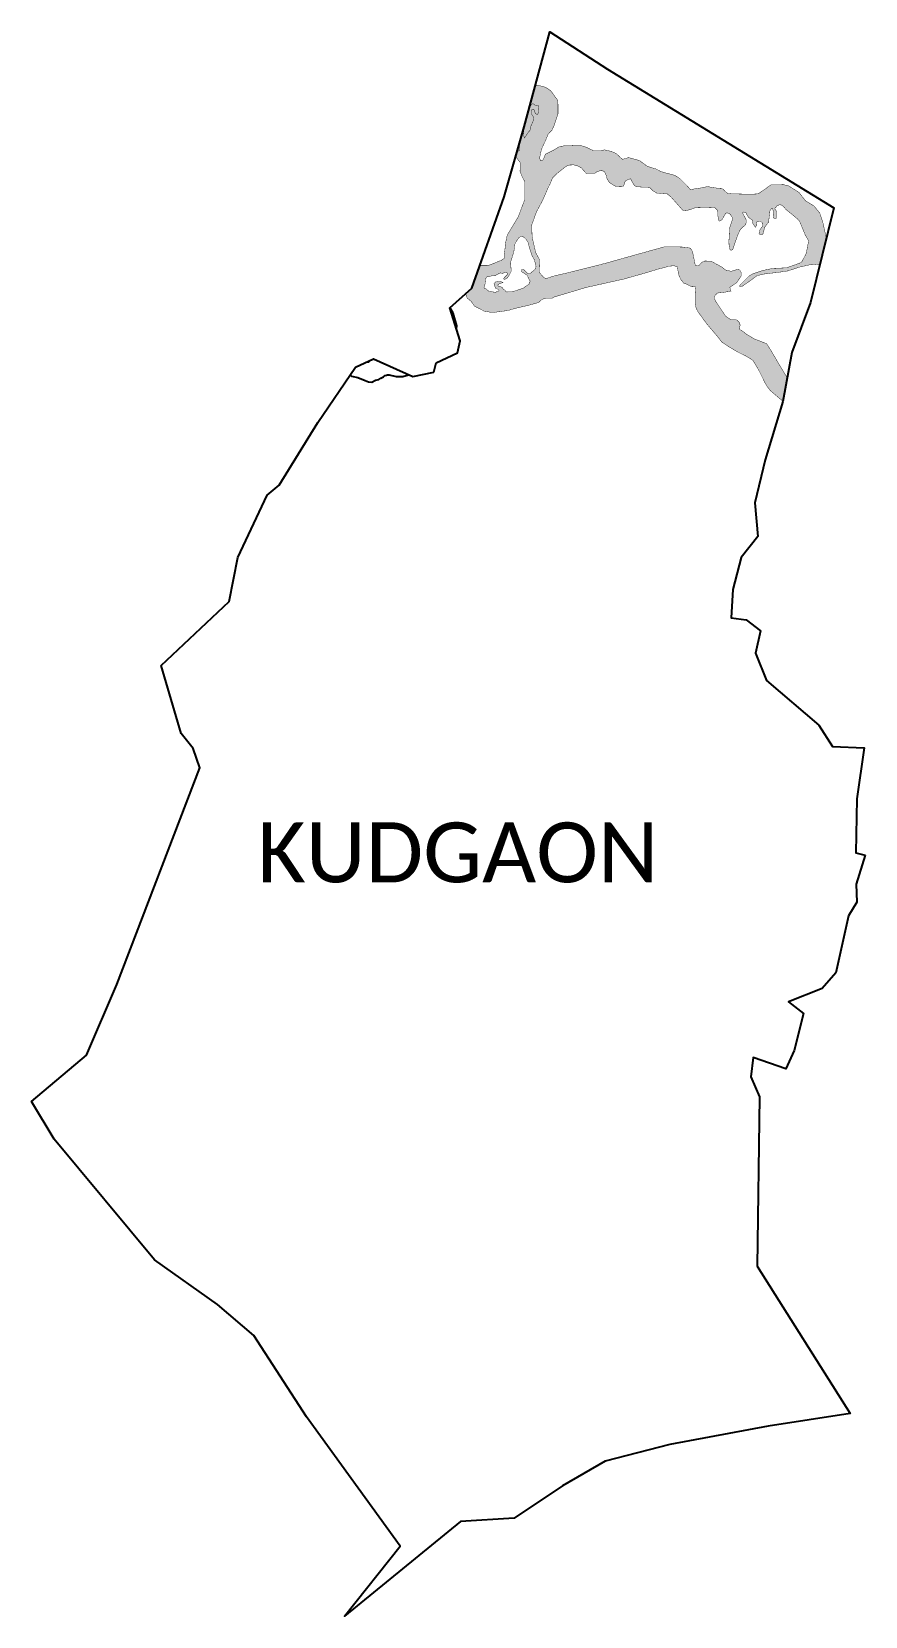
# Model space of a CAD drawing. Extents: x 284469 to 286555, y 2015106 to 2019069.
import ezdxf

# ---------------------------------------------------------------- set-up
doc = ezdxf.new("R2010")
doc.units = ezdxf.units.MI
doc.header["$MEASUREMENT"] = 0
for name, color, linetype in [('MANGROOVE BUFFER ZONE', 120, 'Continuous'), ('village', 3, 'Continuous'), ('VILLAGE NAME', 250, 'Continuous')]:
    doc.layers.add(name, color=color, linetype=linetype)
doc.styles.get("Standard").update_dxf_attribs({"font": 'simplex.shx'})

msp = doc.modelspace()

# ---------------------------------------------------------------- hatches: boundary and pattern name
at = {"layer": 'MANGROOVE BUFFER ZONE'}
h = msp.add_hatch(dxfattribs=at)
h.set_pattern_fill('GRASS', color=256, scale=18)
h.paths.add_polyline_path([(285855.4, 2018429), (285951.3, 2018450.4), (286008.9, 2018466.7), (286036.2, 2018475.1), (286054, 2018479.4), (286061.7, 2018482.3), (286071.3, 2018483), (286077.6, 2018483), (286084.4, 2018480.6), (286087.3, 2018461.7), (286092.9, 2018449.4), (286100.4, 2018439.8), (286107.9, 2018437.3), (286114.8, 2018433.3), (286121.4, 2018431.1), (286129.7, 2018431), (286130.1, 2018426.9), (286129.2, 2018416.2), (286129.1, 2018386.4), (286131.6, 2018376.9), (286134.9, 2018369.9), (286157.2, 2018339), (286185.8, 2018305.2), (286195.7, 2018292.3), (286211.7, 2018281.8), (286234.4, 2018268.2), (286258.1, 2018256.4), (286273.2, 2018247), (286278.5, 2018238.2), (286288.6, 2018221.1), (286303.9, 2018190.2), (286309.5, 2018181), (286316.5, 2018171.7), (286337, 2018154.1), (286348.1, 2018145), (286359, 2018203.1), (286316.8, 2018274.3), (286307.6, 2018288.5), (286277.3, 2018300.4), (286256.8, 2018312.6), (286246.9, 2018320.3), (286239.6, 2018324.5), (286239.2, 2018328.6), (286241.2, 2018333.1), (286240.9, 2018338.1), (286239.6, 2018341.6), (286235.7, 2018345), (286232.8, 2018347.8), (286229.6, 2018348.8), (286223.9, 2018348.9), (286218.5, 2018349), (286213.8, 2018351.2), (286209.7, 2018354.3), (286205.2, 2018357.5), (286193.7, 2018374.1), (286184.1, 2018388.5), (286180.2, 2018394.2), (286177.1, 2018401.6), (286177.4, 2018407.3), (286184.1, 2018415.1), (286204.9, 2018417.7), (286218.4, 2018420.1), (286215.6, 2018429.5), (286232.7, 2018441.2), (286244.2, 2018458), (286244.1, 2018466.3), (286242, 2018471), (286239.7, 2018473.4), (286232.8, 2018474.4), (286228.2, 2018472.1), (286218.5, 2018469.7), (286205.9, 2018472.2), (286194.9, 2018480.5), (286168.9, 2018494.9), (286153.1, 2018495.4), (286146.7, 2018492.5), (286141.8, 2018488.8), (286139.7, 2018485.5), (286135.9, 2018483), (286129.2, 2018484.7), (286122.7, 2018516.6), (286120.6, 2018522.1), (286117.2, 2018527), (286114.6, 2018528), (286095.7, 2018530.4), (286051.6, 2018530.8), (285947.9, 2018501.9), (285907.1, 2018490.3), (285812.1, 2018466.3), (285778.2, 2018458.6), (285762.9, 2018453.9), (285756.5, 2018451.5), (285754.6, 2018451.2), (285749.5, 2018454.9), (285738.5, 2018467.2), (285739.5, 2018498.8), (285729.8, 2018516.5), (285721, 2018555.6), (285719.9, 2018585.1), (285731.8, 2018618.1), (285747.5, 2018647.4), (285761.6, 2018679.9), (285765.8, 2018687.9), (285768.1, 2018693.5), (285772, 2018703), (285782, 2018713), (285797.1, 2018725.3), (285805.5, 2018731.7), (285810.5, 2018734.4), (285813.5, 2018735.3), (285824.9, 2018735.7), (285835.9, 2018732.7), (285846.2, 2018726.9), (285848.2, 2018723.6), (285856.7, 2018714.2), (285860.6, 2018714.2), (285877.8, 2018714.3), (285882.9, 2018718.5), (285892.5, 2018721.6), (285900, 2018720.1), (285902.6, 2018717.7), (285906.3, 2018709.3), (285908.4, 2018701), (285913.9, 2018692.1), (285925.2, 2018684.5), (285931.1, 2018681.8), (285949.7, 2018682.3), (285953.9, 2018695), (285960.6, 2018699.2), (285962.9, 2018700.2), (285967.9, 2018700.5), (285970.2, 2018695.5), (285975.3, 2018686), (285981, 2018681.2), (286001.2, 2018679.9), (286009.8, 2018679.9), (286015.6, 2018678.9), (286023.4, 2018671), (286032.2, 2018665.4), (286059.4, 2018662.9), (286068.9, 2018655), (286097.7, 2018622.4), (286105, 2018621), (286116, 2018623.8), (286128.4, 2018628.4), (286167, 2018629.6), (286177.8, 2018629), (286183.6, 2018623), (286185.8, 2018617.3), (286185.9, 2018607.1), (286187.4, 2018599.3), (286188.8, 2018594.8), (286194.7, 2018597.2), (286197.7, 2018601.3), (286202.9, 2018610.8), (286204.9, 2018614.2), (286208.2, 2018615.8), (286214.4, 2018614.3), (286217.6, 2018610.7), (286221.7, 2018604.4), (286221.7, 2018597.7), (286215.2, 2018578.5), (286213.2, 2018543.4), (286213.8, 2018533.1), (286216, 2018523.9), (286217.9, 2018522.1), (286222.9, 2018523.5), (286228.1, 2018539.8), (286236.2, 2018562.1), (286241.6, 2018573.7), (286248.3, 2018580.7), (286253.1, 2018583.6), (286255.4, 2018587.9), (286256.6, 2018592), (286256.7, 2018597.6), (286251.9, 2018607.3), (286247.2, 2018615.6), (286250.9, 2018618), (286256, 2018615.7), (286261.9, 2018605), (286271.6, 2018597.6), (286273.2, 2018589), (286279.1, 2018579.8), (286281.8, 2018583.1), (286282.2, 2018590.8), (286284.1, 2018594), (286289.9, 2018595.1), (286296.5, 2018591.9), (286297.7, 2018582.8), (286291.1, 2018573.4), (286288.6, 2018564.9), (286291.2, 2018561), (286296.3, 2018560.9), (286299.8, 2018565.5), (286302, 2018578.3), (286308.1, 2018587.1), (286312.7, 2018592.5), (286314.9, 2018614.4), (286316.4, 2018622), (286317.8, 2018624.7), (286321.1, 2018626.4), (286322.7, 2018625.9), (286323.8, 2018621.3), (286324.4, 2018610.3), (286325.4, 2018602.7), (286327.5, 2018600.8), (286330.9, 2018600.6), (286332.3, 2018604.9), (286332.3, 2018611.1), (286332.4, 2018617.6), (286330.9, 2018622.1), (286328.5, 2018625.2), (286328.1, 2018626.5), (286333.7, 2018633.5), (286339.3, 2018635.8), (286341.6, 2018635.6), (286343.8, 2018635.4), (286349.7, 2018631.8), (286356.4, 2018623.9), (286376.8, 2018607.4), (286386.9, 2018598.7), (286390.1, 2018594.5), (286393.5, 2018586.5), (286404.3, 2018560.1), (286412.7, 2018546.1), (286408.5, 2018523.2), (286406, 2018513), (286395.7, 2018493.2), (286389.3, 2018489.7), (286357.6, 2018478.3), (286322.1, 2018476.7), (286297.5, 2018471.5), (286273.7, 2018463.5), (286262.8, 2018457), (286248.2, 2018442.6), (286243.1, 2018437.5), (286239.2, 2018432.4), (286245.6, 2018431.5), (286265.6, 2018445.2), (286283.7, 2018458.8), (286300.5, 2018462.7), (286339, 2018467.3), (286360.6, 2018470.5), (286392, 2018480.6), (286413.9, 2018485.5), (286435, 2018487.5), (286440.7, 2018484.4), (286457.1, 2018551), (286448.9, 2018589.8), (286440.7, 2018615.3), (286426.4, 2018632.7), (286417.8, 2018638.3), (286405.1, 2018645.8), (286388.5, 2018666.9), (286362.4, 2018683.4), (286349.9, 2018686.2), (286318.5, 2018686), (286308.6, 2018678.7), (286295, 2018669), (286286.3, 2018663.2), (286265.2, 2018662.3), (286219.2, 2018663.5), (286209.8, 2018664.5), (286200.7, 2018672.8), (286197.5, 2018675.6), (286193.8, 2018677), (286183.8, 2018677.6), (286167.9, 2018679.7), (286161, 2018681.9), (286145.6, 2018678.4), (286126.4, 2018675.6), (286117.2, 2018673.7), (286107.2, 2018685.1), (286090.5, 2018701.6), (286080.5, 2018708), (286075.9, 2018709.9), (286071.9, 2018711.4), (286060.5, 2018714.3), (286052.7, 2018716), (286040.3, 2018720.5), (286035.7, 2018723.1), (286029.7, 2018726), (286021.9, 2018728.1), (286015.2, 2018730.3), (286013.5, 2018730.8), (286006.2, 2018733.9), (286003.2, 2018736.7), (285989.2, 2018746.8), (285962.3, 2018754), (285947.1, 2018749.6), (285930.9, 2018764.3), (285919, 2018769.5), (285901.8, 2018773.4), (285890.6, 2018770.6), (285875.5, 2018771), (285867.2, 2018774.6), (285856.8, 2018779.7), (285840.2, 2018785), (285830.8, 2018785.2), (285819.9, 2018784.5), (285810.5, 2018784.5), (285805.6, 2018784.5), (285799, 2018783), (285787.7, 2018780.6), (285774.7, 2018772.7), (285754.2, 2018762.4), (285748.8, 2018748.2), (285742, 2018746.2), (285739.8, 2018752.8), (285742.4, 2018766.5), (285745.5, 2018777.3), (285750.1, 2018787.4), (285755.3, 2018798.2), (285760.8, 2018812.2), (285767, 2018819.1), (285771.1, 2018823.2), (285772.1, 2018826.5), (285773.8, 2018829.1), (285774.9, 2018830.7), (285785.7, 2018863.5), (285785.6, 2018896.6), (285778.4, 2018906.1), (285767.7, 2018921), (285754.6, 2018929.7), (285744.7, 2018932.7), (285729.7, 2018935.3), (285729.4, 2018935.4), (285701.4, 2018830.9), (285680.1, 2018756.8), (285681.8, 2018753.7), (285690.9, 2018741.8), (285690.7, 2018719.4), (285696.1, 2018705.9), (285702.8, 2018693.4), (285702.7, 2018649.8), (285686.8, 2018607), (285658.7, 2018560), (285654.4, 2018540.3), (285652.6, 2018520.4), (285651.3, 2018513.2), (285651.1, 2018501.8), (285645.6, 2018497.9), (285623.9, 2018488.9), (285609.9, 2018483.7), (285591.6, 2018483.7), (285589.4, 2018482.7), (285569.8, 2018427.5), (285554.4, 2018413.6), (285558.3, 2018402.9), (285568.6, 2018394.3), (285576.5, 2018382.7), (285600.4, 2018370.3), (285621, 2018366.3), (285635.7, 2018368.2), (285661.1, 2018371.6), (285677.7, 2018376.6), (285711.2, 2018384.3), (285737, 2018391.5), (285745.8, 2018399.4), (285753.7, 2018402.1), (285771.5, 2018402.4), (285776.3, 2018405.3), (285823.5, 2018419.4)])
h.paths.add_polyline_path([(285713.1, 2018437.3), (285704.9, 2018431.7), (285698.9, 2018427.4), (285672, 2018418.6), (285657.4, 2018417.8), (285654.5, 2018420.3), (285651.7, 2018423.5), (285648.5, 2018425.5), (285645.7, 2018429.5), (285639.9, 2018431.6), (285636.2, 2018432.7), (285635.1, 2018435.5), (285638.7, 2018438.3), (285640.8, 2018439.3), (285648.5, 2018441.4), (285647.3, 2018442.3), (285643.3, 2018443.5), (285640.2, 2018444.1), (285634.7, 2018443.9), (285629.5, 2018443), (285625.6, 2018438.5), (285629.2, 2018427.6), (285637, 2018423.8), (285638.3, 2018422.5), (285637.5, 2018420.7), (285629.2, 2018417), (285613.2, 2018419.4), (285609.3, 2018422.5), (285607.2, 2018424.6), (285605.5, 2018425.7), (285603.8, 2018426), (285601.8, 2018426.7), (285600.5, 2018429.6), (285603.4, 2018438.6), (285604.7, 2018451.3), (285607.5, 2018455.6), (285616.2, 2018457.2), (285620.6, 2018458.5), (285625, 2018458.4), (285628.6, 2018458.7), (285636.4, 2018463.2), (285641.9, 2018465.6), (285647.4, 2018464.3), (285651.8, 2018466.7), (285655.7, 2018466.8), (285658.1, 2018465.6), (285659.3, 2018462.2), (285650.9, 2018453.4), (285649.7, 2018450.3), (285652.1, 2018448.8), (285659.2, 2018453.2), (285664.4, 2018461.1), (285668.8, 2018470), (285667, 2018491.8), (285675.3, 2018518.7), (285677.8, 2018537.1), (285681.2, 2018543.9), (285685.3, 2018549.9), (285687.4, 2018553.2), (285690.6, 2018555.4), (285693.7, 2018556.8), (285699.6, 2018555.3), (285705.5, 2018549.8), (285711.1, 2018541.3), (285713.7, 2018529.7), (285720.8, 2018508.6), (285726.4, 2018498.7), (285730.8, 2018482.3), (285729.6, 2018476.2), (285726.2, 2018472.5), (285721.4, 2018468.8), (285716.4, 2018464.4), (285710.2, 2018463.1), (285707.3, 2018467.2), (285703.3, 2018470.5), (285699.8, 2018473.9), (285695.2, 2018473.8), (285694.5, 2018472.4), (285694.3, 2018468.7), (285699.5, 2018465.5), (285709.4, 2018459.3), (285710.8, 2018454.3), (285716.2, 2018444.7), (285713.6, 2018440.8)], flags=16)

# ---------------------------------------------------------------- linework, layer by layer
at = {"color": 3, "flags": 128}
msp.add_lwpolyline([(285422.7, 2018206.2), (285474.9, 2018217.5)], dxfattribs=at)
at = {"layer": 'MANGROOVE BUFFER ZONE', "const_width": 1, "flags": 128}
for points in [[(286457.1, 2018551), (286448.9, 2018589.8), (286440.7, 2018615.3), (286426.4, 2018632.7), (286417.8, 2018638.3), (286405.1, 2018645.8), (286388.5, 2018666.9), (286362.4, 2018683.4), (286349.9, 2018686.2), (286318.5, 2018686), (286308.6, 2018678.7), (286295, 2018669), (286286.3, 2018663.2), (286265.2, 2018662.3), (286219.2, 2018663.5), (286209.8, 2018664.5), (286200.7, 2018672.8), (286197.5, 2018675.6), (286193.8, 2018677), (286183.8, 2018677.6), (286167.9, 2018679.7), (286161, 2018681.9), (286145.6, 2018678.4), (286126.4, 2018675.6), (286117.2, 2018673.7), (286107.2, 2018685.1), (286090.5, 2018701.6), (286080.5, 2018708), (286075.9, 2018709.9), (286071.9, 2018711.4), (286060.5, 2018714.3), (286052.7, 2018716), (286040.3, 2018720.5), (286035.7, 2018723.1), (286029.7, 2018726), (286021.9, 2018728.1), (286015.2, 2018730.3), (286013.5, 2018730.8), (286006.2, 2018733.9), (286003.2, 2018736.7), (285989.2, 2018746.8), (285962.3, 2018754), (285947.1, 2018749.6), (285930.9, 2018764.3), (285919, 2018769.5), (285901.8, 2018773.4), (285890.6, 2018770.6), (285875.5, 2018771), (285867.2, 2018774.6), (285856.8, 2018779.7), (285840.2, 2018785), (285830.8, 2018785.2), (285819.9, 2018784.5), (285810.5, 2018784.5), (285805.6, 2018784.5), (285799, 2018783), (285787.7, 2018780.6), (285774.7, 2018772.7), (285754.2, 2018762.4), (285748.8, 2018748.2), (285742, 2018746.2), (285739.8, 2018752.8), (285742.4, 2018766.5), (285745.5, 2018777.3), (285750.1, 2018787.4), (285755.3, 2018798.2), (285760.8, 2018812.2), (285767, 2018819.1), (285771.1, 2018823.2), (285772.1, 2018826.5), (285773.8, 2018829.1), (285774.9, 2018830.7), (285785.7, 2018863.5), (285785.6, 2018896.6), (285778.4, 2018906.1), (285767.7, 2018921), (285754.6, 2018929.7), (285744.7, 2018932.7), (285729.7, 2018935.3), (285729.4, 2018935.4)], [(285714.4, 2018879.4), (285715.7, 2018881.2), (285719, 2018885.7), (285721.8, 2018888.3), (285722.9, 2018888.9), (285725.1, 2018887.5), (285728.8, 2018884.8), (285730.4, 2018884.9), (285735.9, 2018884), (285737.9, 2018881.2), (285736.7, 2018868.6), (285735.2, 2018862.1), (285733, 2018861.5), (285728.6, 2018865.1), (285726.3, 2018872.5), (285724.9, 2018874.8), (285724.1, 2018875), (285720.2, 2018873.9), (285719.2, 2018871.1), (285719.7, 2018862.9), (285721.3, 2018860.1), (285724.2, 2018855.5), (285725.6, 2018850.4), (285718.2, 2018833.2), (285715.5, 2018821.9), (285713.2, 2018819.2), (285711.8, 2018817.6), (285701.9, 2018803.3), (285700.5, 2018807.4), (285699.5, 2018816.8), (285700.7, 2018824.2), (285702.1, 2018826.4), (285701.6, 2018828.7), (285700.8, 2018828.9)], [(285689, 2018787.8), (285689.5, 2018787.1), (285689.6, 2018782.9), (285689.4, 2018777.8), (285689.5, 2018773.4), (285688.2, 2018770.9), (285684, 2018769.2), (285683.6, 2018769.1)], [(285680.1, 2018756.8), (285681.8, 2018753.7), (285690.9, 2018741.8), (285690.7, 2018719.4), (285696.1, 2018705.9), (285702.8, 2018693.4), (285702.7, 2018649.8), (285686.8, 2018607), (285658.7, 2018560), (285654.4, 2018540.3), (285652.6, 2018520.4), (285651.3, 2018513.2), (285651.1, 2018501.8), (285645.6, 2018497.9), (285623.9, 2018488.9), (285609.9, 2018483.7), (285591.6, 2018483.7), (285589.4, 2018482.7)], [(286359, 2018203.1), (286316.8, 2018274.3), (286307.6, 2018288.5), (286277.3, 2018300.4), (286256.8, 2018312.6), (286246.9, 2018320.3), (286239.6, 2018324.5), (286239.2, 2018328.6), (286241.2, 2018333.1), (286240.9, 2018338.1), (286239.6, 2018341.6), (286235.7, 2018345), (286232.8, 2018347.8), (286229.6, 2018348.8), (286223.9, 2018348.9), (286218.5, 2018349), (286213.8, 2018351.2), (286209.7, 2018354.3), (286205.2, 2018357.5), (286193.7, 2018374.1), (286184.1, 2018388.5), (286180.2, 2018394.2), (286177.1, 2018401.6), (286177.4, 2018407.3), (286184.1, 2018415.1), (286204.9, 2018417.7), (286218.4, 2018420.1), (286215.6, 2018429.5), (286232.7, 2018441.2), (286244.2, 2018458), (286244.1, 2018466.3), (286242, 2018471), (286239.7, 2018473.4), (286232.8, 2018474.4), (286228.2, 2018472.1), (286218.5, 2018469.7), (286205.9, 2018472.2), (286194.9, 2018480.5), (286168.9, 2018494.9), (286153.1, 2018495.4), (286146.7, 2018492.5), (286141.8, 2018488.8), (286139.7, 2018485.5), (286135.9, 2018483), (286129.2, 2018484.7), (286122.7, 2018516.6), (286120.6, 2018522.1), (286117.2, 2018527), (286114.6, 2018528), (286095.7, 2018530.4), (286051.6, 2018530.8), (285947.9, 2018501.9), (285907.1, 2018490.3), (285812.1, 2018466.3), (285778.2, 2018458.6), (285762.9, 2018453.9), (285756.5, 2018451.5), (285754.6, 2018451.2), (285749.5, 2018454.9), (285738.5, 2018467.2), (285739.5, 2018498.8), (285729.8, 2018516.5), (285721, 2018555.6), (285719.9, 2018585.1), (285731.8, 2018618.1), (285747.5, 2018647.4), (285761.6, 2018679.9), (285765.8, 2018687.9), (285768.1, 2018693.5), (285772, 2018703), (285782, 2018713), (285797.1, 2018725.3), (285805.5, 2018731.7), (285810.5, 2018734.4), (285813.5, 2018735.3), (285824.9, 2018735.7), (285835.9, 2018732.7), (285846.2, 2018726.9), (285848.2, 2018723.6), (285856.7, 2018714.2), (285860.6, 2018714.2), (285877.8, 2018714.3), (285882.9, 2018718.5), (285892.5, 2018721.6), (285900, 2018720.1), (285902.6, 2018717.7), (285906.3, 2018709.3), (285908.4, 2018701), (285913.9, 2018692.1), (285925.2, 2018684.5), (285931.1, 2018681.8), (285949.7, 2018682.3), (285953.9, 2018695), (285960.6, 2018699.2), (285962.9, 2018700.2), (285967.9, 2018700.5), (285970.2, 2018695.5), (285975.3, 2018686), (285981, 2018681.2), (286001.2, 2018679.9), (286009.8, 2018679.9), (286015.6, 2018678.9), (286023.4, 2018671), (286032.2, 2018665.4), (286059.4, 2018662.9), (286068.9, 2018655), (286097.7, 2018622.4), (286105, 2018621), (286116, 2018623.8), (286128.4, 2018628.4), (286167, 2018629.6), (286177.8, 2018629), (286183.6, 2018623), (286185.8, 2018617.3), (286185.9, 2018607.1), (286187.4, 2018599.3), (286188.8, 2018594.8), (286194.7, 2018597.2), (286197.7, 2018601.3), (286202.9, 2018610.8), (286204.9, 2018614.2), (286208.2, 2018615.8), (286214.4, 2018614.3), (286217.6, 2018610.7), (286221.7, 2018604.4), (286221.7, 2018597.7), (286215.2, 2018578.5), (286213.2, 2018543.4), (286213.8, 2018533.1), (286216, 2018523.9), (286217.9, 2018522.1), (286222.9, 2018523.5), (286228.1, 2018539.8), (286236.2, 2018562.1), (286241.6, 2018573.7), (286248.3, 2018580.7), (286253.1, 2018583.6), (286255.4, 2018587.9), (286256.6, 2018592), (286256.7, 2018597.6), (286251.9, 2018607.3), (286247.2, 2018615.6), (286250.9, 2018618), (286256, 2018615.7), (286261.9, 2018605), (286271.6, 2018597.6), (286273.2, 2018589), (286279.1, 2018579.8), (286281.8, 2018583.1), (286282.2, 2018590.8), (286284.1, 2018594), (286289.9, 2018595.1), (286296.5, 2018591.9), (286297.7, 2018582.8), (286291.1, 2018573.4), (286288.6, 2018564.9), (286291.2, 2018561), (286296.3, 2018560.9), (286299.8, 2018565.5), (286302, 2018578.3), (286308.1, 2018587.1), (286312.7, 2018592.5), (286314.9, 2018614.4), (286316.4, 2018622), (286317.8, 2018624.7), (286321.1, 2018626.4), (286322.7, 2018625.9), (286323.8, 2018621.3), (286324.4, 2018610.3), (286325.4, 2018602.7), (286327.5, 2018600.8), (286330.9, 2018600.6), (286332.3, 2018604.9), (286332.3, 2018611.1), (286332.4, 2018617.6), (286330.9, 2018622.1), (286328.5, 2018625.2), (286328.1, 2018626.5), (286333.7, 2018633.5), (286339.3, 2018635.8), (286341.6, 2018635.6), (286343.8, 2018635.4), (286349.7, 2018631.8), (286356.4, 2018623.9), (286376.8, 2018607.4), (286386.9, 2018598.7), (286390.1, 2018594.5), (286393.5, 2018586.5), (286404.3, 2018560.1), (286412.7, 2018546.1), (286408.5, 2018523.2), (286406, 2018513), (286395.7, 2018493.2), (286389.3, 2018489.7), (286357.6, 2018478.3), (286322.1, 2018476.7), (286297.5, 2018471.5), (286273.7, 2018463.5), (286262.8, 2018457), (286248.2, 2018442.6), (286243.1, 2018437.5), (286239.2, 2018432.4), (286245.6, 2018431.5), (286265.6, 2018445.2), (286283.7, 2018458.8), (286300.5, 2018462.7), (286339, 2018467.3), (286360.6, 2018470.5), (286392, 2018480.6), (286413.9, 2018485.5), (286435, 2018487.5), (286440.7, 2018484.4)], [(285554.4, 2018413.6), (285558.3, 2018402.9), (285568.6, 2018394.3), (285576.5, 2018382.7), (285600.4, 2018370.3), (285621, 2018366.3), (285635.7, 2018368.2), (285661.1, 2018371.6), (285677.7, 2018376.6), (285711.2, 2018384.3), (285737, 2018391.5), (285745.8, 2018399.4), (285753.7, 2018402.1), (285771.5, 2018402.4), (285776.3, 2018405.3), (285823.5, 2018419.4), (285855.4, 2018429), (285951.3, 2018450.4), (286008.9, 2018466.7), (286036.2, 2018475.1), (286054, 2018479.4), (286061.7, 2018482.3), (286071.3, 2018483), (286077.6, 2018483), (286084.4, 2018480.6), (286087.3, 2018461.7), (286092.9, 2018449.4), (286100.4, 2018439.8), (286107.9, 2018437.3), (286114.8, 2018433.3), (286121.4, 2018431.1), (286129.7, 2018431), (286130.1, 2018426.9), (286129.2, 2018416.2), (286129.1, 2018386.4), (286131.6, 2018376.9), (286134.9, 2018369.9), (286157.2, 2018339), (286185.8, 2018305.2), (286195.7, 2018292.3), (286211.7, 2018281.8), (286234.4, 2018268.2), (286258.1, 2018256.4), (286273.2, 2018247), (286278.5, 2018238.2), (286288.6, 2018221.1), (286303.9, 2018190.2), (286309.5, 2018181), (286316.5, 2018171.7), (286337, 2018154.1), (286348.1, 2018145)]]:
    msp.add_lwpolyline(points, dxfattribs=at)
msp.add_lwpolyline([(285713.1, 2018437.3), (285704.9, 2018431.7), (285698.9, 2018427.4), (285672, 2018418.6), (285657.4, 2018417.8), (285654.5, 2018420.3), (285651.7, 2018423.5), (285648.5, 2018425.5), (285645.7, 2018429.5), (285639.9, 2018431.6), (285636.2, 2018432.7), (285635.1, 2018435.5), (285638.7, 2018438.3), (285640.8, 2018439.3), (285648.5, 2018441.4), (285647.3, 2018442.3), (285643.3, 2018443.5), (285640.2, 2018444.1), (285634.7, 2018443.9), (285629.5, 2018443), (285625.6, 2018438.5), (285629.2, 2018427.6), (285637, 2018423.8), (285638.3, 2018422.5), (285637.5, 2018420.7), (285629.2, 2018417), (285613.2, 2018419.4), (285609.3, 2018422.5), (285607.2, 2018424.6), (285605.5, 2018425.7), (285603.8, 2018426), (285601.8, 2018426.7), (285600.5, 2018429.6), (285603.4, 2018438.6), (285604.7, 2018451.3), (285607.5, 2018455.6), (285616.2, 2018457.2), (285620.6, 2018458.5), (285625, 2018458.4), (285628.6, 2018458.7), (285636.4, 2018463.2), (285641.9, 2018465.6), (285647.4, 2018464.3), (285651.8, 2018466.7), (285655.7, 2018466.8), (285658.1, 2018465.6), (285659.3, 2018462.2), (285650.9, 2018453.4), (285649.7, 2018450.3), (285652.1, 2018448.8), (285659.2, 2018453.2), (285664.4, 2018461.1), (285668.8, 2018470), (285667, 2018491.8), (285675.3, 2018518.7), (285677.8, 2018537.1), (285681.2, 2018543.9), (285685.3, 2018549.9), (285687.4, 2018553.2), (285690.6, 2018555.4), (285693.7, 2018556.8), (285699.6, 2018555.3), (285705.5, 2018549.8), (285711.1, 2018541.3), (285713.7, 2018529.7), (285720.8, 2018508.6), (285726.4, 2018498.7), (285730.8, 2018482.3), (285729.6, 2018476.2), (285726.2, 2018472.5), (285721.4, 2018468.8), (285716.4, 2018464.4), (285710.2, 2018463.1), (285707.3, 2018467.2), (285703.3, 2018470.5), (285699.8, 2018473.9), (285695.2, 2018473.8), (285694.5, 2018472.4), (285694.3, 2018468.7), (285699.5, 2018465.5), (285709.4, 2018459.3), (285710.8, 2018454.3), (285716.2, 2018444.7), (285713.6, 2018440.8)], close=True, dxfattribs=at)
at = {"layer": 'MANGROOVE BUFFER ZONE', "flags": 128}
for points in [[(285531.4, 2018326.1), (285532.2, 2018333.3), (285523.2, 2018364.7), (285515.5, 2018378.7)], [(285315.6, 2018246.9), (285314.9, 2018245.4), (285311.8, 2018242.1), (285308.7, 2018243.7)], [(285265.7, 2018210.3), (285269, 2018207.3), (285284.9, 2018203.7), (285303.1, 2018196.3), (285311.7, 2018193.3), (285319.6, 2018192.3), (285328.9, 2018197.3), (285337.1, 2018199.1), (285342.8, 2018202.1), (285349.3, 2018205.8), (285352.9, 2018208.9), (285356.5, 2018210.1), (285358.9, 2018210.9), (285363.5, 2018210.5), (285380.5, 2018206.5), (285397.5, 2018206.7), (285412, 2018211)]]:
    msp.add_lwpolyline(points, dxfattribs=at)
at = {"layer": 'village', "color": 3}
for points in [[(285474.9, 2018217.5, 0), (285480.6, 2018240.4, 0), (285534, 2018266, 0), (285540.9, 2018296.1, 0), (285514.9, 2018378.2, 0), (285569.8, 2018427.5, 0), (285651.1, 2018656, 0), (285701.4, 2018830.9, 0), (285765.1, 2019068.8, 0), (285909.6, 2018975.5, 0), (286476.2, 2018628.2, 0), (286417.8, 2018391.3, 0), (286371, 2018266.3, 0), (286347.9, 2018144.1, 0), (286304.3, 2017998.3, 0), (286278.5, 2017890.4, 0), (286285.7, 2017806, 0), (286243.6, 2017753.8, 0), (286223.5, 2017674.1, 0), (286219, 2017602.9, 0), (286256.5, 2017598.3, 0), (286292.5, 2017570.8, 0), (286279.7, 2017514.9, 0), (286307, 2017446.1, 0), (286438.6, 2017334.6, 0), (286472.8, 2017281.2, 0), (286551.7, 2017277.4, 0), (286533, 2017150.3, 0), (286530.6, 2017015, 0), (286554.6, 2017009.5, 0)], [(286554.6, 2017009.5, 0), (286531.5, 2016937.1, 0), (286533.7, 2016891.6, 0), (286512.7, 2016858, 0), (286480.8, 2016715.5, 0), (286446.2, 2016675.8, 0), (286362.5, 2016642.9, 0), (286400.3, 2016613, 0), (286376.8, 2016520.8, 0), (286355.6, 2016474.7, 0), (286274.3, 2016503.5, 0), (286268.4, 2016455.3, 0), (286289.6, 2016405.1, 0), (286284, 2015981.3, 0), (286516.7, 2015613.3, 0), (286311.1, 2015581.5, 0), (286065.1, 2015535.7, 0), (285904, 2015493.5, 0), (285796.8, 2015432.2, 0), (285676, 2015351.6, 0), (285541.6, 2015343.3, 0), (285251.2, 2015105.8, 0), (285390.6, 2015280.9, 0), (285156.7, 2015604.8, 0), (285024.7, 2015808.2, 0), (284933.6, 2015886, 0), (284776.2, 2015997.1, 0), (284525.1, 2016299, 0), (284468.9, 2016392.9, 0), (284606.1, 2016508.8, 0), (284681.7, 2016686.3, 0), (284889.4, 2017227.8, 0), (284873.3, 2017275.8, 0), (284843.3, 2017313.4, 0), (284793.3, 2017483.7, 0), (284962.7, 2017643.4, 0), (284984.6, 2017753.9, 0), (285057.7, 2017909.9, 0), (285088.2, 2017934.9, 0), (285185.1, 2018091.1, 0), (285278.9, 2018229.8, 0), (285324, 2018250.9, 0), (285422.7, 2018206.2, 0)]]:
    msp.add_polyline3d(points, dxfattribs=at)

# ---------------------------------------------------------------- texts
at = {"layer": 'VILLAGE NAME', "insert": (285033.1, 2017091.3), "char_height": 150, "attachment_point": 1}
msp.add_mtext_dynamic_manual_height_columns('{\\fCalibri|b0|i0|c0|p34;KUDGAON}', width=1877.914, gutter_width=1, heights=[0], dxfattribs=at)

doc.saveas('drawing.dxf')
